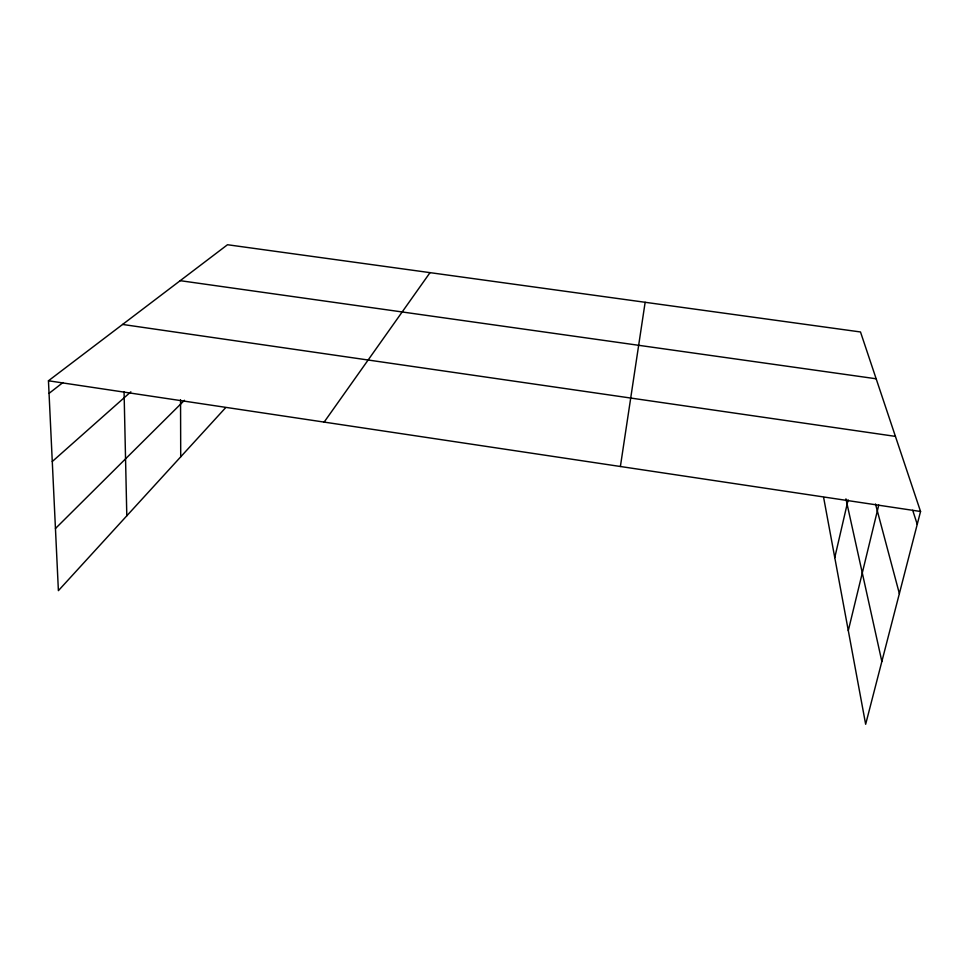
<?xml version="1.0" encoding="UTF-8"?>
<svg xmlns="http://www.w3.org/2000/svg" width="969" height="969" viewBox="0 0 969 969"><rect width="100%" height="100%" fill="white"/><g stroke="black" fill="none" stroke-linecap="round" stroke-linejoin="round"><path stroke-width="1.45" d="M620.39 466.501L645.148 302.292M834.769 557.599L848.129 499.859M848.299 630.589L878.762 505.055M225.486 407.852L58.394 590.642L48.45 380.781L227.509 244.733L860.496 331.967L920.55 511.487L865.656 724.267L823.638 497.533M324.143 422.096L430.03 272.64M55.451 528.517L184.473 400.282M52.278 461.523L130.851 391.827M49.044 393.378L62.937 382.549M180.21 280.671L876.158 378.782M122.591 324.445L895.429 436.389M48.45 380.781L920.55 511.487M912.701 510.275L917.243 524.326M875.491 503.977L899.365 593.597M845.925 498.853L881.851 661.488M124.068 391.682L126.806 515.799M180.549 399.725L180.718 456.823"/></g></svg>
